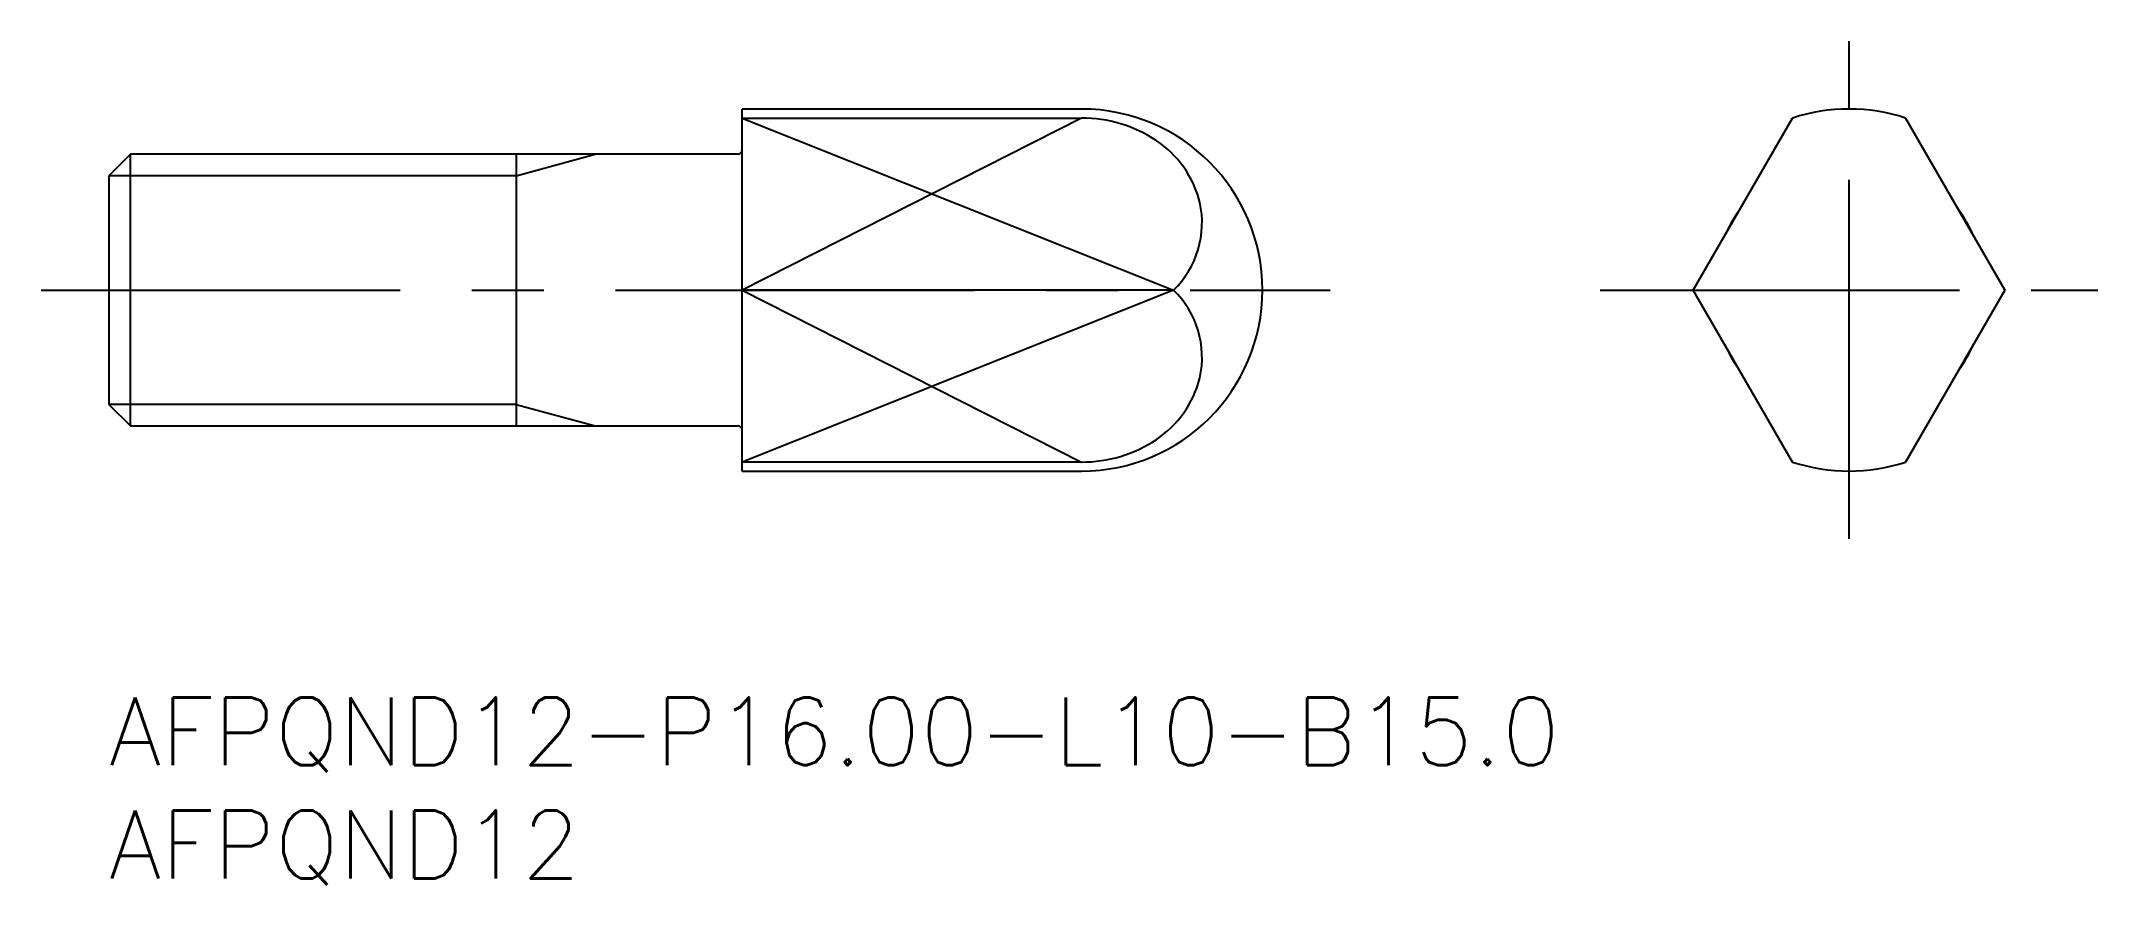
# Model space of a CAD drawing. Extents: x -3 to 87.9, y -8.3 to 29.
import ezdxf

# ---------------------------------------------------------------- set-up
doc = ezdxf.new("R2010")
doc.units = 0
doc.header["$LTSCALE"] = 0.5
doc.linetypes.add('CENTER', pattern=[50.8, 31.75, -6.35, 6.35, -6.35])
for name, color, linetype in [('MSM_CENTER', 1, 'CENTER'), ('MSM_CONTINUOUS', 7, 'CONTINUOUS'), ('MSM_NARROW', 5, 'CONTINUOUS'), ('MSM_PART_NUMBER', 7, 'CONTINUOUS')]:
    doc.layers.add(name, color=color, linetype=linetype)
doc.styles.get("Standard").update_dxf_attribs({"font": 'txt.shx', "height": 1, "bigfont": 'bigfont.shx'})

# ---------------------------------------------------------------- blocks, each defined once
blk = doc.blocks.new('*U11')
at = {"layer": 'MSM_PART_NUMBER'}
blk.add_text('AFPQND12-P16.00-L10-B15.0', height=3, dxfattribs=at).set_placement((0, -3))
blk = doc.blocks.new('*U12')
at = {"layer": 'MSM_PART_NUMBER'}
blk.add_text('AFPQND12', height=3, dxfattribs=at).set_placement((0, -8))

msp = doc.modelspace()

# ---------------------------------------------------------------- linework, layer by layer
at = {"layer": 'MSM_CENTER'}
for p, q in [((76.937, 7), (76.937, 29)), ((-3, 18), (54, 18)), ((65.937, 18), (87.937, 18))]:
    msp.add_line(p, q, dxfattribs=at)
at = {"layer": 'MSM_CONTINUOUS'}
for p, q in [((43, 26), (28, 26)), ((28, 10), (28, 26)), ((28, 25.599), (43, 25.599)), ((70.05, 18), (74.437, 25.599)), ((79.437, 25.599), (83.825, 18)), ((0.947, 24), (0, 23.053)), ((0.947, 12), (0.947, 24)), ((27.8, 24), (0.947, 24)), ((18, 24), (18, 12)), ((0, 23.053), (0, 12.947)), ((47.07, 18), (28, 18)), ((74.437, 10.401), (70.05, 18)), ((83.825, 18), (79.437, 10.401)), ((0, 12.947), (0.947, 12)), ((0.947, 12), (27.8, 12)), ((43, 10.401), (28, 10.401)), ((28, 10), (43, 10))]:
    msp.add_line(p, q, dxfattribs=at)
for centre, radius, start, end in [((43, 18), 8, 270, 90), ((43.03, 19.707), 5.892, 56.35019, 90.29012), ((76.937, 18), 8, 71.79004, 108.20996), ((43.772, 20.775), 4.592, 13.85954, 56.68268), ((27.8, 24.2), 0.2, 270, 0), ((44.18, 20.977), 4.149, 314.14873, 12.49455), ((76.937, 18), 6, 143.78488, 156.21512), ((76.937, 18), 6, 23.78488, 36.21512), ((44.18, 15.023), 4.149, 347.50545, 45.85127), ((76.937, 18), 6, 203.78488, 216.21512), ((76.937, 18), 6, 323.78488, 336.21512), ((43.772, 15.225), 4.592, 303.31732, 346.14046), ((27.8, 11.8), 0.2, 0, 90), ((43.03, 16.293), 5.892, 269.70988, 303.64981), ((76.937, 18), 8, 251.79004, 288.20996)]:
    msp.add_arc(centre, radius, start, end, dxfattribs=at)
at = {"layer": 'MSM_NARROW'}
for p, q in [((28, 25.599), (47.07, 18)), ((43, 25.599), (28, 18)), ((18, 23.053), (21.5, 24)), ((18, 23.053), (0, 23.053)), ((47.07, 18), (28, 10.401)), ((28, 18), (43, 10.401)), ((18, 12.947), (0, 12.947)), ((18, 12.947), (21.5, 12))]:
    msp.add_line(p, q, dxfattribs=at)

# ---------------------------------------------------------------- block references
at = {"layer": 'MSM_CONTINUOUS'}
for name in ['*U11', '*U12']:
    msp.add_blockref(name, (0, 0), dxfattribs=at)

doc.saveas('drawing.dxf')
